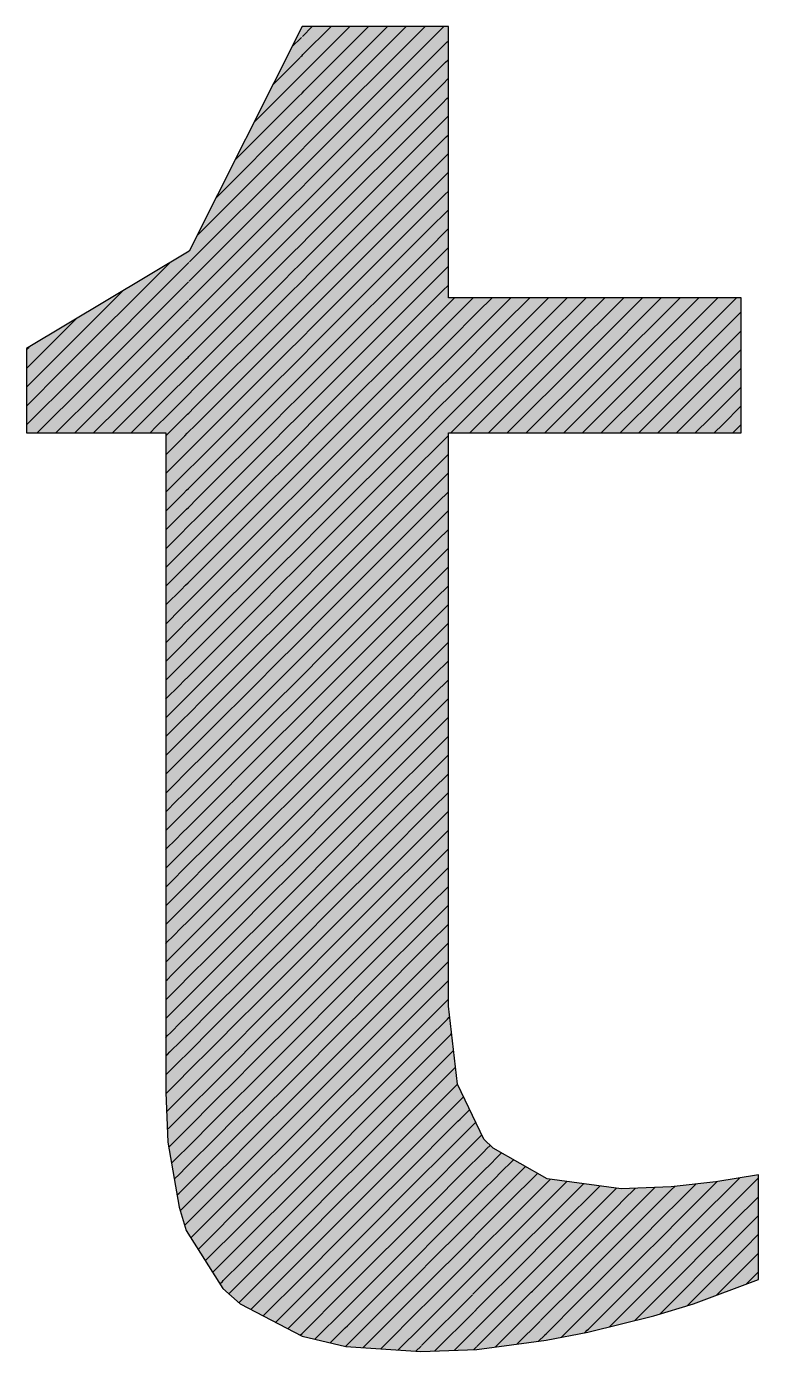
# Model space of a CAD drawing. Extents: x 0 to 13080, y 0 to 6750.
# Drawn here: x 12394.71 to 12415.36, y 1047.2 to 1084.59 of the extents above; entities that cross this region are included whole.
import ezdxf

# ---------------------------------------------------------------- set-up
doc = ezdxf.new("R2010")
doc.units = 0
doc.header["$MEASUREMENT"] = 0
doc.layers.add('MTH-CARIMBO-TXT1', color=1, linetype='CONTINUOUS')

msp = doc.modelspace()

# ---------------------------------------------------------------- linework, layer by layer
at = {"layer": 'MTH-CARIMBO-TXT1', "linetype": 'Continuous'}
for p, q in [((12402.491248, 1084.308202), (12402.769811, 1084.586765)), ((12402.50824, 1083.794865), (12403.300141, 1084.586765)), ((12402.525233, 1083.281527), (12403.830471, 1084.586765)), ((12402.542226, 1082.76819), (12404.360801, 1084.586765)), ((12402.559218, 1082.254853), (12404.891131, 1084.586765)), ((12402.576211, 1081.741515), (12405.421461, 1084.586765)), ((12402.593204, 1081.228178), (12405.951791, 1084.586765)), ((12402.610197, 1080.71484), (12406.482121, 1084.586765)), ((12402.191626, 1084.008581), (12402.462742, 1084.279697)), ((12402.627189, 1080.201503), (12406.577124, 1084.151438)), ((12406.577124, 1084.151438), (12406.602483, 1084.176797)), ((12401.656475, 1082.943099), (12402.427205, 1083.713829)), ((12402.4403, 1083.726924), (12402.482027, 1083.768651)), ((12402.482027, 1083.768651), (12402.50824, 1083.794865)), ((12402.644182, 1079.688166), (12406.532413, 1083.576397)), ((12406.532413, 1083.576397), (12406.59127, 1083.635254)), ((12406.59127, 1083.635254), (12406.610971, 1083.654955)), ((12402.413251, 1083.169546), (12402.482027, 1083.238321)), ((12402.482027, 1083.238321), (12402.525233, 1083.281527)), ((12401.121324, 1081.877618), (12402.391667, 1083.147961)), ((12402.391667, 1083.147961), (12402.413251, 1083.169546)), ((12402.661175, 1079.174828), (12406.487702, 1083.001356)), ((12406.487702, 1083.001356), (12406.580057, 1083.09371)), ((12406.580057, 1083.09371), (12406.610971, 1083.124625)), ((12400.586173, 1080.812137), (12402.356129, 1082.582094)), ((12402.356129, 1082.582094), (12402.386203, 1082.612167)), ((12402.386203, 1082.612167), (12402.482027, 1082.707991)), ((12402.482027, 1082.707991), (12402.542226, 1082.76819)), ((12406.442992, 1082.426315), (12406.568844, 1082.552167)), ((12406.568844, 1082.552167), (12406.610971, 1082.594295)), ((12402.359154, 1082.054788), (12402.482027, 1082.177661)), ((12402.482027, 1082.177661), (12402.559218, 1082.254853)), ((12402.678167, 1078.661491), (12406.442992, 1082.426315)), ((12406.557631, 1082.010624), (12406.610971, 1082.063965)), ((12400.051021, 1079.746655), (12402.320592, 1082.016226)), ((12402.320592, 1082.016226), (12402.359154, 1082.054788)), ((12402.482027, 1081.647331), (12402.576211, 1081.741515)), ((12402.69516, 1078.148153), (12406.398281, 1081.851275)), ((12406.398281, 1081.851275), (12406.557631, 1082.010624)), ((12399.51587, 1078.681174), (12402.285054, 1081.450358)), ((12402.285054, 1081.450358), (12402.332106, 1081.49741)), ((12402.332106, 1081.49741), (12402.482027, 1081.647331)), ((12406.353571, 1081.276234), (12406.546418, 1081.469081)), ((12406.546418, 1081.469081), (12406.610971, 1081.533635)), ((12402.305057, 1080.940031), (12402.482027, 1081.117001)), ((12402.482027, 1081.117001), (12402.593204, 1081.228178)), ((12402.712153, 1077.634816), (12406.353571, 1081.276234)), ((12406.535205, 1080.927538), (12406.610971, 1081.003305)), ((12399.309183, 1077.944157), (12402.249517, 1080.884491)), ((12402.249517, 1080.884491), (12402.305057, 1080.940031)), ((12402.278008, 1080.382652), (12402.482027, 1080.58667)), ((12402.482027, 1080.58667), (12402.610197, 1080.71484)), ((12402.729145, 1077.121479), (12406.30886, 1080.701193)), ((12406.30886, 1080.701193), (12406.535205, 1080.927538)), ((12399.325787, 1077.430431), (12402.213979, 1080.318623)), ((12402.213979, 1080.318623), (12402.278008, 1080.382652)), ((12402.482027, 1080.05634), (12402.627189, 1080.201503)), ((12406.264149, 1080.126152), (12406.523992, 1080.385995)), ((12406.523992, 1080.385995), (12406.610971, 1080.472975)), ((12402.178441, 1079.752755), (12402.25096, 1079.825274)), ((12402.25096, 1079.825274), (12402.482027, 1080.05634)), ((12402.746138, 1076.608141), (12406.264149, 1080.126152)), ((12406.219439, 1079.551112), (12406.512779, 1079.844452)), ((12406.512779, 1079.844452), (12406.610971, 1079.942644)), ((12399.342392, 1076.916705), (12402.178441, 1079.752755)), ((12402.223911, 1079.267895), (12402.482027, 1079.52601)), ((12402.482027, 1079.52601), (12402.644182, 1079.688166)), ((12402.763131, 1076.094804), (12406.219439, 1079.551112)), ((12399.358996, 1076.402979), (12402.142904, 1079.186888)), ((12402.142904, 1079.186888), (12402.223911, 1079.267895)), ((12402.482027, 1078.99568), (12402.661175, 1079.174828)), ((12406.174728, 1078.976071), (12406.501566, 1079.302909)), ((12406.501566, 1079.302909), (12406.610971, 1079.412314)), ((12402.107366, 1078.62102), (12402.196863, 1078.710516)), ((12402.196863, 1078.710516), (12402.482027, 1078.99568)), ((12402.780123, 1075.581466), (12406.174728, 1078.976071)), ((12406.130017, 1078.40103), (12406.490353, 1078.761366)), ((12406.490353, 1078.761366), (12406.610971, 1078.881984)), ((12399.3756, 1075.889254), (12402.107366, 1078.62102)), ((12402.169814, 1078.153137), (12402.482027, 1078.46535)), ((12402.482027, 1078.46535), (12402.678167, 1078.661491)), ((12402.797116, 1075.068129), (12406.130017, 1078.40103)), ((12406.479141, 1078.219823), (12406.610971, 1078.351654)), ((12399.392204, 1075.375528), (12402.071829, 1078.055152)), ((12402.071829, 1078.055152), (12402.169814, 1078.153137)), ((12402.482027, 1077.93502), (12402.69516, 1078.148153)), ((12406.085307, 1077.82599), (12406.479141, 1078.219823)), ((12395.72069, 1074.885994), (12398.762747, 1077.928051)), ((12396.050941, 1074.685915), (12399.252751, 1077.887725)), ((12399.252751, 1077.887725), (12399.291553, 1077.926527)), ((12402.036291, 1077.489285), (12402.142765, 1077.595759)), ((12402.142765, 1077.595759), (12402.482027, 1077.93502)), ((12402.482027, 1077.40469), (12402.712153, 1077.634816)), ((12402.814109, 1074.554792), (12406.085307, 1077.82599)), ((12406.040596, 1077.250949), (12406.467928, 1077.67828)), ((12406.467928, 1077.67828), (12406.610971, 1077.821324)), ((12396.381192, 1074.485836), (12399.174562, 1077.279206)), ((12399.174562, 1077.279206), (12399.278543, 1077.383187)), ((12399.296657, 1077.401301), (12399.325787, 1077.430431)), ((12399.408809, 1074.861802), (12402.036291, 1077.489285)), ((12402.115717, 1077.03838), (12402.482027, 1077.40469)), ((12402.831102, 1074.041454), (12406.040596, 1077.250949)), ((12406.456715, 1077.136737), (12406.610971, 1077.290994)), ((12395.390439, 1075.086073), (12397.436922, 1077.132556)), ((12399.096372, 1076.670686), (12399.265532, 1076.839846)), ((12399.265532, 1076.839846), (12399.284515, 1076.858828)), ((12399.295002, 1076.869315), (12399.342392, 1076.916705)), ((12399.425413, 1074.348076), (12402.000754, 1076.923417)), ((12402.000754, 1076.923417), (12402.115717, 1077.03838)), ((12402.088668, 1076.481001), (12402.482027, 1076.87436)), ((12402.482027, 1076.87436), (12402.729145, 1077.121479)), ((12405.995885, 1076.675908), (12406.456715, 1077.136737)), ((12406.610971, 1076.760664), (12406.727505, 1076.877197)), ((12406.727505, 1076.877197), (12406.781321, 1076.931013)), ((12407.090296, 1076.709659), (12407.311651, 1076.931013)), ((12407.453087, 1076.54212), (12407.841981, 1076.931013)), ((12407.815878, 1076.374581), (12408.372311, 1076.931013)), ((12408.178669, 1076.207042), (12408.902641, 1076.931013)), ((12408.541461, 1076.039503), (12409.432971, 1076.931013)), ((12408.904252, 1075.871964), (12409.963301, 1076.931013)), ((12409.267043, 1075.704425), (12410.493631, 1076.931013)), ((12409.629834, 1075.536886), (12411.023961, 1076.931013)), ((12409.992625, 1075.369347), (12411.554292, 1076.931013)), ((12410.355416, 1075.201808), (12412.084622, 1076.931013)), ((12410.718207, 1075.034269), (12412.614952, 1076.931013)), ((12411.080998, 1074.86673), (12413.145282, 1076.931013)), ((12411.44379, 1074.699191), (12413.675612, 1076.931013)), ((12411.806581, 1074.531652), (12414.205942, 1076.931013)), ((12412.169372, 1074.364113), (12414.736272, 1076.931013)), ((12396.711443, 1074.285757), (12399.096372, 1076.670686)), ((12401.965216, 1076.357549), (12402.088668, 1076.481001)), ((12402.482027, 1076.34403), (12402.746138, 1076.608141)), ((12402.848094, 1073.528117), (12405.995885, 1076.675908)), ((12405.951175, 1076.100867), (12406.445502, 1076.595194)), ((12406.445502, 1076.595194), (12406.610971, 1076.760664)), ((12406.610971, 1076.230334), (12407.090296, 1076.709659)), ((12406.610971, 1075.700004), (12407.453087, 1076.54212)), ((12412.532163, 1074.196574), (12414.868861, 1076.533272)), ((12395.060188, 1075.286152), (12396.111096, 1076.337061)), ((12399.018182, 1076.062166), (12399.252522, 1076.296506)), ((12399.252522, 1076.296506), (12399.278818, 1076.322802)), ((12399.293346, 1076.33733), (12399.358996, 1076.402979)), ((12399.442017, 1073.83435), (12401.965216, 1076.357549)), ((12402.06162, 1075.923623), (12402.482027, 1076.34403)), ((12402.482027, 1075.8137), (12402.763131, 1076.094804)), ((12402.865087, 1073.01478), (12405.951175, 1076.100867)), ((12406.434289, 1076.053651), (12406.610971, 1076.230334)), ((12406.610971, 1075.169674), (12407.815878, 1076.374581)), ((12406.610971, 1074.639344), (12408.178669, 1076.207042)), ((12397.041694, 1074.085678), (12399.018182, 1076.062166)), ((12398.939993, 1075.453646), (12399.239511, 1075.753165)), ((12399.239511, 1075.753165), (12399.273122, 1075.786775)), ((12399.273122, 1075.786775), (12399.291691, 1075.805344)), ((12399.291691, 1075.805344), (12399.3756, 1075.889254)), ((12399.458621, 1073.320625), (12401.929678, 1075.791682)), ((12401.929678, 1075.791682), (12402.06162, 1075.923623)), ((12402.034571, 1075.366244), (12402.482027, 1075.8137)), ((12405.906464, 1075.525827), (12406.434289, 1076.053651)), ((12406.610971, 1074.109013), (12408.541461, 1076.039503)), ((12406.610971, 1073.578683), (12408.904252, 1075.871964)), ((12412.894954, 1074.029035), (12414.868861, 1076.002942)), ((12394.711582, 1075.467876), (12394.729937, 1075.486232)), ((12394.729937, 1075.486232), (12394.785271, 1075.541566)), ((12397.371945, 1073.885599), (12398.939993, 1075.453646)), ((12399.290035, 1075.273359), (12399.392204, 1075.375528)), ((12401.894141, 1075.225814), (12402.034571, 1075.366244)), ((12402.482027, 1075.28337), (12402.780123, 1075.581466)), ((12402.88208, 1072.501442), (12405.906464, 1075.525827)), ((12405.861754, 1074.950786), (12406.423076, 1075.512108)), ((12406.423076, 1075.512108), (12406.610971, 1075.700004)), ((12406.680092, 1073.117474), (12409.267043, 1075.704425)), ((12407.210422, 1073.117474), (12409.629834, 1075.536886)), ((12407.740752, 1073.117474), (12409.992625, 1075.369347)), ((12413.257745, 1073.861496), (12414.868861, 1075.472612)), ((12394.711582, 1074.937546), (12395.060188, 1075.286152)), ((12394.711582, 1074.407216), (12395.390439, 1075.086073)), ((12398.861803, 1074.845127), (12399.226501, 1075.209824)), ((12399.226501, 1075.209824), (12399.267426, 1075.250749)), ((12399.267426, 1075.250749), (12399.290035, 1075.273359)), ((12399.475226, 1072.806899), (12401.894141, 1075.225814)), ((12402.007522, 1074.808865), (12402.482027, 1075.28337)), ((12402.482027, 1074.75304), (12402.797116, 1075.068129)), ((12405.817043, 1074.375745), (12406.411863, 1074.970565)), ((12406.411863, 1074.970565), (12406.610971, 1075.169674)), ((12408.271082, 1073.117474), (12410.355416, 1075.201808)), ((12408.801412, 1073.117474), (12410.718207, 1075.034269)), ((12394.711582, 1073.876886), (12395.72069, 1074.885994)), ((12394.711582, 1073.346556), (12396.050941, 1074.685915)), ((12397.702196, 1073.68552), (12398.861803, 1074.845126)), ((12398.783613, 1074.236607), (12399.213491, 1074.666484)), ((12399.213491, 1074.666484), (12399.261729, 1074.714723)), ((12399.261729, 1074.714723), (12399.288379, 1074.741373)), ((12399.288379, 1074.741373), (12399.408809, 1074.861802)), ((12399.49183, 1072.293173), (12401.858603, 1074.659946)), ((12401.858603, 1074.659946), (12402.007522, 1074.808865)), ((12401.980474, 1074.251487), (12402.482027, 1074.75304)), ((12402.899072, 1071.988105), (12405.861754, 1074.950786)), ((12406.40065, 1074.429022), (12406.610971, 1074.639344)), ((12409.331743, 1073.117474), (12411.080998, 1074.86673)), ((12409.862073, 1073.117474), (12411.44379, 1074.699191)), ((12413.620536, 1073.693957), (12414.868861, 1074.942282)), ((12395.01283, 1073.117474), (12396.381192, 1074.485836)), ((12395.54316, 1073.117474), (12396.711443, 1074.285757)), ((12398.032447, 1073.485441), (12398.783613, 1074.236607)), ((12399.286724, 1074.209387), (12399.425413, 1074.348076)), ((12401.823066, 1074.094079), (12401.980474, 1074.251487)), ((12401.953425, 1073.694108), (12402.482027, 1074.222709)), ((12402.482027, 1074.222709), (12402.814109, 1074.554792)), ((12402.916065, 1071.474767), (12405.817043, 1074.375745)), ((12405.772332, 1073.800705), (12406.40065, 1074.429022)), ((12410.392403, 1073.117474), (12411.806581, 1074.531652)), ((12410.922733, 1073.117474), (12412.169372, 1074.364113)), ((12413.983327, 1073.526418), (12414.868861, 1074.411952)), ((12396.07349, 1073.117474), (12397.041694, 1074.085678)), ((12396.60382, 1073.117474), (12397.371945, 1073.885599)), ((12398.705424, 1073.628087), (12399.20048, 1074.123143)), ((12399.20048, 1074.123143), (12399.256033, 1074.178696)), ((12399.256033, 1074.178696), (12399.286724, 1074.209387)), ((12399.508434, 1071.779447), (12401.823066, 1074.094079)), ((12402.482027, 1073.692379), (12402.831102, 1074.041454)), ((12405.727622, 1073.225664), (12406.389437, 1073.887479)), ((12406.389437, 1073.887479), (12406.610971, 1074.109014)), ((12411.453063, 1073.117474), (12412.532163, 1074.196574)), ((12411.983393, 1073.117474), (12412.894954, 1074.029035)), ((12412.513723, 1073.117474), (12413.257745, 1073.861496)), ((12414.346119, 1073.358879), (12414.868861, 1073.881622)), ((12397.134151, 1073.117474), (12397.702196, 1073.68552)), ((12397.664481, 1073.117474), (12398.032447, 1073.485441)), ((12398.362698, 1073.285362), (12398.705424, 1073.628087)), ((12398.640058, 1073.032391), (12399.18747, 1073.579803)), ((12399.18747, 1073.579803), (12399.250336, 1073.64267)), ((12399.250336, 1073.64267), (12399.285068, 1073.677402)), ((12399.285068, 1073.677402), (12399.442017, 1073.83435)), ((12399.525038, 1071.265721), (12401.787528, 1073.528211)), ((12401.787528, 1073.528211), (12401.953425, 1073.694108)), ((12401.926376, 1073.136729), (12402.482027, 1073.692379)), ((12402.482027, 1073.162049), (12402.848094, 1073.528117)), ((12402.933058, 1070.96143), (12405.772332, 1073.800705)), ((12406.378224, 1073.345936), (12406.610971, 1073.578683)), ((12413.044053, 1073.117474), (12413.620536, 1073.693957)), ((12413.574383, 1073.117474), (12413.983327, 1073.526418)), ((12398.194811, 1073.117474), (12398.362698, 1073.285362)), ((12399.174459, 1073.036462), (12399.24464, 1073.106643)), ((12399.24464, 1073.106643), (12399.283413, 1073.145416)), ((12399.283413, 1073.145416), (12399.458621, 1073.320625)), ((12401.75199, 1072.962343), (12401.926376, 1073.136729)), ((12401.899328, 1072.579351), (12402.482027, 1073.162049)), ((12402.95005, 1070.448093), (12405.727622, 1073.225664)), ((12405.682911, 1072.650623), (12406.378224, 1073.345936)), ((12414.104713, 1073.117474), (12414.346119, 1073.358879)), ((12414.635043, 1073.117474), (12414.70891, 1073.19134)), ((12414.70891, 1073.19134), (12414.868861, 1073.351292)), ((12398.641573, 1072.503576), (12399.174459, 1073.036462)), ((12399.281757, 1072.61343), (12399.475226, 1072.806899)), ((12399.541643, 1070.751995), (12401.75199, 1072.962343)), ((12402.482027, 1072.631719), (12402.865087, 1073.01478)), ((12405.6382, 1072.075582), (12406.367011, 1072.804393)), ((12406.367011, 1072.804393), (12406.610971, 1073.048353)), ((12398.643088, 1071.974761), (12399.161449, 1072.493122)), ((12399.161449, 1072.493122), (12399.238944, 1072.570617)), ((12399.238944, 1072.570617), (12399.281757, 1072.61343)), ((12399.558247, 1070.23827), (12401.716453, 1072.396476)), ((12401.716453, 1072.396476), (12401.899328, 1072.579351)), ((12401.872279, 1072.021972), (12402.482027, 1072.631719)), ((12402.482027, 1072.101389), (12402.88208, 1072.501442)), ((12402.967043, 1069.934755), (12405.682911, 1072.650623)), ((12406.355798, 1072.26285), (12406.610971, 1072.518023)), ((12399.148438, 1071.949781), (12399.233247, 1072.03459)), ((12399.233247, 1072.03459), (12399.280102, 1072.081445)), ((12399.280102, 1072.081445), (12399.49183, 1072.293173)), ((12401.680915, 1071.830608), (12401.872279, 1072.021972)), ((12401.845231, 1071.464593), (12402.482027, 1072.101389)), ((12402.482027, 1071.571059), (12402.899072, 1071.988105)), ((12402.984036, 1069.421418), (12405.6382, 1072.075582)), ((12405.59349, 1071.500542), (12406.355798, 1072.26285)), ((12406.344585, 1071.721307), (12406.610971, 1071.987693)), ((12398.644604, 1071.445947), (12399.148438, 1071.949781)), ((12399.278446, 1071.549459), (12399.508434, 1071.779447)), ((12399.574851, 1069.724544), (12401.680915, 1071.830608)), ((12405.548779, 1070.925501), (12406.344585, 1071.721307)), ((12398.646119, 1070.917132), (12399.135428, 1071.406441)), ((12399.135428, 1071.406441), (12399.227551, 1071.498564)), ((12399.227551, 1071.498564), (12399.278446, 1071.549459)), ((12399.276791, 1071.017473), (12399.525038, 1071.265721)), ((12399.591455, 1069.210818), (12401.645378, 1071.26474)), ((12401.645378, 1071.26474), (12401.845231, 1071.464593)), ((12401.818182, 1070.907214), (12402.482027, 1071.571059)), ((12402.482027, 1071.040729), (12402.916065, 1071.474767)), ((12403.001028, 1068.90808), (12405.59349, 1071.500542)), ((12406.333372, 1071.179764), (12406.610971, 1071.457363)), ((12398.647634, 1070.388317), (12399.122417, 1070.8631)), ((12399.122417, 1070.8631), (12399.221855, 1070.962538)), ((12399.221855, 1070.962538), (12399.276791, 1071.017473)), ((12401.60984, 1070.698873), (12401.818182, 1070.907214)), ((12401.791133, 1070.349836), (12402.482027, 1071.040729)), ((12402.482027, 1070.510399), (12402.933058, 1070.96143)), ((12403.018021, 1068.394743), (12405.548779, 1070.925501)), ((12405.504069, 1070.35046), (12406.333372, 1071.179764)), ((12406.322159, 1070.638221), (12406.610971, 1070.927033)), ((12399.216158, 1070.426511), (12399.275135, 1070.485488)), ((12399.275135, 1070.485488), (12399.541643, 1070.751995)), ((12399.60806, 1068.697092), (12401.60984, 1070.698873)), ((12401.764085, 1069.792457), (12402.482027, 1070.510399)), ((12405.459358, 1069.77542), (12406.322159, 1070.638221)), ((12398.649149, 1069.859502), (12399.109407, 1070.31976)), ((12399.109407, 1070.31976), (12399.216158, 1070.426511)), ((12399.273479, 1069.953502), (12399.558247, 1070.23827)), ((12399.624664, 1068.183366), (12401.574303, 1070.133005)), ((12401.574303, 1070.133005), (12401.791133, 1070.349836)), ((12402.482027, 1069.980069), (12402.95005, 1070.448093)), ((12403.035014, 1067.881406), (12405.504069, 1070.35046)), ((12406.310947, 1070.096678), (12406.610971, 1070.396703)), ((12398.650665, 1069.330687), (12399.096397, 1069.776419)), ((12399.096397, 1069.776419), (12399.210462, 1069.890485)), ((12399.210462, 1069.890485), (12399.273479, 1069.953502)), ((12401.538765, 1069.567137), (12401.764085, 1069.792457)), ((12401.737036, 1069.235078), (12402.482027, 1069.980069)), ((12402.482027, 1069.449739), (12402.967043, 1069.934755)), ((12403.052007, 1067.368068), (12405.459358, 1069.77542)), ((12405.414647, 1069.200379), (12406.310947, 1070.096678)), ((12406.299734, 1069.555135), (12406.610971, 1069.866373)), ((12399.083386, 1069.233079), (12399.204766, 1069.354458)), ((12399.204766, 1069.354458), (12399.271824, 1069.421516)), ((12399.271824, 1069.421516), (12399.574851, 1069.724544)), ((12399.641268, 1067.66964), (12401.538765, 1069.567137)), ((12401.709988, 1068.6777), (12402.482027, 1069.449739)), ((12402.482027, 1068.919409), (12402.984036, 1069.421418)), ((12405.369937, 1068.625338), (12406.299734, 1069.555135)), ((12398.65218, 1068.801872), (12399.083386, 1069.233079)), ((12399.270168, 1068.889531), (12399.591455, 1069.210818)), ((12399.657873, 1067.155915), (12401.503227, 1069.00127)), ((12401.503227, 1069.00127), (12401.737036, 1069.235078)), ((12403.068999, 1066.854731), (12405.414647, 1069.200379)), ((12405.325226, 1068.050297), (12406.288521, 1069.013592)), ((12406.288521, 1069.013592), (12406.610971, 1069.336043)), ((12398.653695, 1068.273057), (12399.070376, 1068.689738)), ((12399.070376, 1068.689738), (12399.199069, 1068.818432)), ((12399.199069, 1068.818432), (12399.270168, 1068.889531)), ((12399.268513, 1068.357545), (12399.60806, 1068.697092)), ((12401.46769, 1068.435402), (12401.709988, 1068.6777)), ((12401.682939, 1068.120321), (12402.482027, 1068.919409)), ((12402.482027, 1068.389078), (12403.001028, 1068.90808)), ((12403.085992, 1066.341393), (12405.369937, 1068.625338)), ((12406.277308, 1068.472049), (12406.610971, 1068.805713)), ((12399.057365, 1068.146398), (12399.193373, 1068.282405)), ((12399.193373, 1068.282405), (12399.268513, 1068.357545)), ((12399.674477, 1066.642189), (12401.46769, 1068.435402)), ((12401.65589, 1067.562942), (12402.482027, 1068.389078)), ((12402.482027, 1067.858748), (12403.018021, 1068.394743)), ((12405.280515, 1067.475257), (12406.277308, 1068.472049)), ((12406.266095, 1067.930506), (12406.610971, 1068.275383)), ((12398.65521, 1067.744243), (12399.057365, 1068.146398)), ((12399.266857, 1067.82556), (12399.624664, 1068.183366)), ((12399.691081, 1066.128463), (12401.432152, 1067.869534)), ((12401.432152, 1067.869534), (12401.682939, 1068.120321)), ((12401.628842, 1067.005564), (12402.482027, 1067.858748)), ((12402.482027, 1067.328418), (12403.035014, 1067.881406)), ((12403.102985, 1065.828056), (12405.325226, 1068.050297)), ((12405.235805, 1066.900216), (12406.266095, 1067.930506)), ((12398.639814, 1067.728847), (12398.65521, 1067.744243)), ((12398.656725, 1067.215428), (12399.044355, 1067.603057)), ((12399.044355, 1067.603057), (12399.187677, 1067.746379)), ((12399.187677, 1067.746379), (12399.266857, 1067.82556)), ((12399.265202, 1067.293574), (12399.641268, 1067.66964)), ((12401.396615, 1067.303667), (12401.65589, 1067.562942)), ((12406.254882, 1067.388963), (12406.610971, 1067.745052)), ((12398.639814, 1067.198516), (12398.656725, 1067.215428)), ((12399.031344, 1067.059717), (12399.18198, 1067.210353)), ((12399.18198, 1067.210353), (12399.265202, 1067.293574)), ((12399.263546, 1066.761588), (12399.657873, 1067.155915)), ((12399.707685, 1065.614737), (12401.396615, 1067.303667)), ((12401.601793, 1066.448185), (12402.482027, 1067.328418)), ((12402.482027, 1066.798088), (12403.052007, 1067.368068)), ((12403.119977, 1065.314719), (12405.280515, 1067.475257)), ((12405.191094, 1066.325175), (12406.254882, 1067.388963)), ((12406.243669, 1066.84742), (12406.610971, 1067.214722)), ((12398.658241, 1066.686613), (12399.031344, 1067.059717)), ((12399.176284, 1066.674326), (12399.263546, 1066.761588)), ((12399.72429, 1065.101011), (12401.361077, 1066.737799)), ((12401.361077, 1066.737799), (12401.628842, 1067.005564)), ((12401.574745, 1065.890806), (12402.482027, 1066.798088)), ((12402.482027, 1066.267758), (12403.068999, 1066.854731)), ((12403.13697, 1064.801381), (12405.235805, 1066.900216)), ((12405.146383, 1065.750134), (12406.243669, 1066.84742)), ((12398.639814, 1066.668186), (12398.658241, 1066.686613)), ((12398.659756, 1066.157798), (12399.018334, 1066.516376)), ((12399.018334, 1066.516376), (12399.176284, 1066.674326)), ((12399.261891, 1066.229603), (12399.674477, 1066.642189)), ((12401.325539, 1066.171931), (12401.601793, 1066.448185)), ((12406.232456, 1066.305877), (12406.610971, 1066.684392)), ((12398.639814, 1066.137856), (12398.659756, 1066.157798)), ((12399.005324, 1065.973036), (12399.170588, 1066.1383)), ((12399.170588, 1066.1383), (12399.261891, 1066.229603)), ((12399.260235, 1065.697617), (12399.691081, 1066.128463)), ((12399.740894, 1064.587286), (12401.325539, 1066.171931)), ((12401.547696, 1065.333428), (12402.482027, 1066.267758)), ((12402.482027, 1065.737428), (12403.085992, 1066.341393)), ((12403.153963, 1064.288044), (12405.191094, 1066.325175)), ((12405.101673, 1065.175094), (12406.232456, 1066.305877)), ((12406.221243, 1065.764334), (12406.610971, 1066.154062)), ((12398.639814, 1065.607526), (12398.661271, 1065.628983)), ((12398.661271, 1065.628983), (12399.005324, 1065.973036)), ((12399.164891, 1065.602273), (12399.260235, 1065.697617)), ((12399.258579, 1065.165631), (12399.707685, 1065.614737)), ((12401.290002, 1065.606063), (12401.574745, 1065.890806)), ((12401.520647, 1064.776049), (12402.482027, 1065.737428)), ((12402.482027, 1065.207098), (12403.102985, 1065.828056)), ((12403.170955, 1063.774706), (12405.146383, 1065.750134)), ((12405.056962, 1064.600053), (12406.221243, 1065.764334)), ((12406.21003, 1065.222791), (12406.610971, 1065.623732)), ((12398.662786, 1065.100168), (12398.992313, 1065.429695)), ((12398.992313, 1065.429695), (12399.164891, 1065.602273)), ((12399.757498, 1064.07356), (12401.290002, 1065.606063)), ((12401.254464, 1065.040196), (12401.547696, 1065.333428)), ((12402.482027, 1064.676768), (12403.119977, 1065.314719)), ((12398.639814, 1065.077196), (12398.662786, 1065.100168)), ((12398.664302, 1064.571353), (12398.979303, 1064.886355)), ((12398.979303, 1064.886355), (12399.159195, 1065.066247)), ((12399.159195, 1065.066247), (12399.258579, 1065.165631)), ((12399.256924, 1064.633646), (12399.72429, 1065.101011)), ((12399.774102, 1063.559834), (12401.254464, 1065.040196)), ((12401.493599, 1064.21867), (12402.482027, 1065.207098)), ((12403.187948, 1063.261369), (12405.101673, 1065.175094)), ((12405.012252, 1064.025012), (12406.21003, 1065.222791)), ((12406.198817, 1064.681248), (12406.610971, 1065.093402)), ((12398.639814, 1064.546866), (12398.664302, 1064.571353)), ((12398.966292, 1064.343014), (12399.153499, 1064.53022)), ((12399.153499, 1064.53022), (12399.256924, 1064.633646)), ((12399.255268, 1064.10166), (12399.740894, 1064.587286)), ((12401.218927, 1064.474328), (12401.520647, 1064.776049)), ((12401.46655, 1063.661291), (12402.482027, 1064.676768)), ((12402.482027, 1064.146438), (12403.13697, 1064.801381)), ((12403.204941, 1062.748032), (12405.056962, 1064.600053)), ((12404.967541, 1063.449972), (12406.198817, 1064.681248)), ((12406.187604, 1064.139705), (12406.610971, 1064.563072)), ((12398.665817, 1064.042539), (12398.966292, 1064.343014)), ((12399.790707, 1063.046108), (12401.218927, 1064.474328)), ((12401.183389, 1063.90846), (12401.493599, 1064.21867)), ((12401.439502, 1063.103913), (12402.482027, 1064.146438)), ((12402.482027, 1063.616108), (12403.153963, 1064.288044)), ((12404.92283, 1062.874931), (12406.187604, 1064.139705)), ((12398.639814, 1064.016536), (12398.665817, 1064.042539)), ((12398.667332, 1063.513724), (12398.953282, 1063.799674)), ((12398.953282, 1063.799674), (12399.147802, 1063.994194)), ((12399.147802, 1063.994194), (12399.255268, 1064.10166)), ((12399.253613, 1063.569674), (12399.757498, 1064.07356)), ((12399.807311, 1062.532382), (12401.183389, 1063.90846)), ((12402.482027, 1063.085778), (12403.170955, 1063.774706)), ((12403.221933, 1062.234694), (12405.012252, 1064.025012)), ((12406.176391, 1063.598162), (12406.610971, 1064.032742)), ((12398.639814, 1063.486206), (12398.667332, 1063.513724)), ((12398.940271, 1063.256333), (12399.142106, 1063.458167)), ((12399.142106, 1063.458167), (12399.253613, 1063.569674)), ((12399.251957, 1063.037689), (12399.774102, 1063.559834)), ((12401.147852, 1063.342593), (12401.46655, 1063.661291)), ((12401.412453, 1062.546534), (12402.482027, 1063.616108)), ((12403.238926, 1061.721357), (12404.967541, 1063.449972)), ((12404.87812, 1062.29989), (12406.176391, 1063.598162)), ((12406.165178, 1063.056619), (12406.610971, 1063.502412)), ((12398.668847, 1062.984909), (12398.940271, 1063.256333)), ((12399.136409, 1062.922141), (12399.251957, 1063.037689)), ((12399.250302, 1062.505703), (12399.790707, 1063.046108)), ((12399.823915, 1062.018656), (12401.147852, 1063.342593)), ((12401.112314, 1062.776725), (12401.439502, 1063.103913)), ((12401.385404, 1061.989155), (12402.482027, 1063.085778)), ((12402.482027, 1062.555448), (12403.187948, 1063.261369)), ((12404.833409, 1061.724849), (12406.165178, 1063.056619)), ((12398.639814, 1062.955876), (12398.668847, 1062.984909)), ((12398.670362, 1062.456094), (12398.927261, 1062.712993)), ((12398.927261, 1062.712993), (12399.136409, 1062.922141)), ((12399.840519, 1061.504931), (12401.112314, 1062.776725)), ((12402.482027, 1062.025117), (12403.204941, 1062.748032)), ((12403.255919, 1061.208019), (12404.92283, 1062.874931)), ((12406.153966, 1062.515076), (12406.610971, 1062.972082)), ((12398.639814, 1062.425546), (12398.670362, 1062.456094)), ((12398.914251, 1062.169652), (12399.130713, 1062.386115)), ((12399.130713, 1062.386115), (12399.250302, 1062.505703)), ((12399.248646, 1061.973717), (12399.807311, 1062.532382)), ((12401.076776, 1062.210857), (12401.412453, 1062.546534)), ((12401.358356, 1061.431777), (12402.482027, 1062.555448)), ((12403.272912, 1060.694682), (12404.87812, 1062.29989)), ((12404.788698, 1061.149809), (12406.153966, 1062.515076)), ((12406.142753, 1061.973533), (12406.610971, 1062.441752)), ((12398.639814, 1061.895216), (12398.671878, 1061.927279)), ((12398.671878, 1061.927279), (12398.914251, 1062.169652)), ((12399.125017, 1061.850088), (12399.248646, 1061.973717)), ((12399.246991, 1061.441732), (12399.823915, 1062.018656)), ((12399.857124, 1060.991205), (12401.076776, 1062.210857)), ((12401.041239, 1061.64499), (12401.385404, 1061.989155)), ((12401.331307, 1060.874398), (12402.482027, 1062.025117)), ((12402.482027, 1061.494787), (12403.221933, 1062.234694)), ((12404.743988, 1060.574768), (12406.142753, 1061.973533)), ((12406.13154, 1061.43199), (12406.610971, 1061.911422)), ((12398.673393, 1061.398464), (12398.90124, 1061.626311)), ((12398.90124, 1061.626311), (12399.125017, 1061.850088)), ((12399.245335, 1060.909746), (12399.840519, 1061.504931)), ((12399.873728, 1060.477479), (12401.041239, 1061.64499)), ((12402.482027, 1060.964457), (12403.238926, 1061.721357)), ((12403.289904, 1060.181345), (12404.833409, 1061.724849)), ((12398.639814, 1061.364885), (12398.673393, 1061.398464)), ((12398.88823, 1061.082971), (12399.11932, 1061.314062)), ((12399.11932, 1061.314062), (12399.246991, 1061.441732)), ((12401.005701, 1061.079122), (12401.358356, 1061.431777)), ((12401.304259, 1060.317019), (12402.482027, 1061.494787)), ((12402.482027, 1060.434127), (12403.255919, 1061.208019)), ((12403.306897, 1059.668007), (12404.788698, 1061.149809)), ((12404.699277, 1059.999727), (12406.13154, 1061.43199)), ((12406.120327, 1060.890447), (12406.610971, 1061.381091)), ((12398.639814, 1060.834555), (12398.674908, 1060.869649)), ((12398.674908, 1060.869649), (12398.88823, 1061.082971)), ((12398.875219, 1060.53963), (12399.113624, 1060.778035)), ((12399.113624, 1060.778035), (12399.245335, 1060.909746)), ((12399.243679, 1060.377761), (12399.857124, 1060.991205)), ((12399.890332, 1059.963753), (12401.005701, 1061.079122)), ((12400.970164, 1060.513254), (12401.331307, 1060.874398)), ((12401.27721, 1059.759641), (12402.482027, 1060.964457)), ((12404.654566, 1059.424687), (12406.120327, 1060.890447)), ((12406.109114, 1060.348904), (12406.610971, 1060.850761)), ((12398.676423, 1060.340835), (12398.875219, 1060.53963)), ((12399.107928, 1060.242009), (12399.243679, 1060.377761)), ((12399.242024, 1059.845775), (12399.873728, 1060.477479)), ((12399.906936, 1059.450027), (12400.970164, 1060.513254)), ((12401.250161, 1059.202262), (12402.482027, 1060.434127)), ((12402.482027, 1059.903797), (12403.272912, 1060.694682)), ((12403.32389, 1059.15467), (12404.743988, 1060.574768)), ((12398.639814, 1060.304225), (12398.676423, 1060.340835)), ((12398.862209, 1059.99629), (12399.107928, 1060.242009)), ((12400.934626, 1059.947387), (12401.304259, 1060.317019)), ((12402.482027, 1059.373467), (12403.289904, 1060.181345)), ((12404.609856, 1058.849646), (12406.109114, 1060.348904)), ((12406.097901, 1059.807361), (12406.610971, 1060.320431)), ((12398.639814, 1059.773895), (12398.677939, 1059.81202)), ((12398.677939, 1059.81202), (12398.862209, 1059.99629)), ((12398.849198, 1059.452949), (12399.102231, 1059.705982)), ((12399.102231, 1059.705982), (12399.242024, 1059.845775)), ((12399.240368, 1059.313789), (12399.890332, 1059.963753)), ((12399.923541, 1058.936301), (12400.934626, 1059.947387)), ((12400.899088, 1059.381519), (12401.27721, 1059.759641)), ((12401.223113, 1058.644883), (12402.482027, 1059.903797)), ((12402.482027, 1058.843137), (12403.306897, 1059.668007)), ((12403.340882, 1058.641333), (12404.699277, 1059.999727)), ((12404.565145, 1058.274605), (12406.097901, 1059.807361)), ((12406.086688, 1059.265818), (12406.610971, 1059.790101)), ((12398.639814, 1059.243565), (12398.679454, 1059.283205)), ((12398.679454, 1059.283205), (12398.849198, 1059.452949)), ((12399.096535, 1059.169956), (12399.240368, 1059.313789)), ((12399.238713, 1058.781804), (12399.906936, 1059.450027)), ((12399.940145, 1058.422576), (12400.899088, 1059.381519)), ((12401.196064, 1058.087505), (12402.482027, 1059.373467)), ((12403.357875, 1058.127995), (12404.654566, 1059.424687)), ((12404.520435, 1057.699564), (12406.086688, 1059.265818)), ((12406.075475, 1058.724275), (12406.610971, 1059.259771)), ((12398.680969, 1058.75439), (12398.836188, 1058.909609)), ((12398.836188, 1058.909609), (12399.096535, 1059.169956)), ((12399.237057, 1058.249818), (12399.923541, 1058.936301)), ((12400.863551, 1058.815651), (12401.250161, 1059.202262)), ((12402.482027, 1058.312807), (12403.32389, 1059.15467)), ((12398.639814, 1058.713235), (12398.680969, 1058.75439)), ((12398.823177, 1058.366268), (12399.090839, 1058.63393)), ((12399.090839, 1058.63393), (12399.238713, 1058.781804)), ((12399.956749, 1057.90885), (12400.863551, 1058.815651)), ((12400.828013, 1058.249784), (12401.223113, 1058.644883)), ((12401.169015, 1057.530126), (12402.482027, 1058.843137)), ((12402.482027, 1057.782477), (12403.340882, 1058.641333)), ((12403.374868, 1057.614658), (12404.609856, 1058.849646)), ((12404.475724, 1057.124524), (12406.075475, 1058.724275)), ((12406.064262, 1058.182732), (12406.610971, 1058.729441)), ((12398.639814, 1058.182905), (12398.682484, 1058.225575)), ((12398.682484, 1058.225575), (12398.823177, 1058.366268)), ((12399.085142, 1058.097903), (12399.237057, 1058.249818)), ((12399.235402, 1057.717832), (12399.940145, 1058.422576)), ((12399.973353, 1057.395124), (12400.828013, 1058.249784)), ((12401.141967, 1056.972747), (12402.482027, 1058.312807)), ((12403.39186, 1057.10132), (12404.565145, 1058.274605)), ((12404.431013, 1056.549483), (12406.064262, 1058.182732)), ((12406.053049, 1057.641189), (12406.610971, 1058.199111)), ((12398.684, 1057.69676), (12398.810167, 1057.822928)), ((12398.810167, 1057.822928), (12399.085142, 1058.097903)), ((12399.233746, 1057.185847), (12399.956749, 1057.90885)), ((12400.792476, 1057.683916), (12401.196064, 1058.087505)), ((12401.114918, 1056.415368), (12402.482027, 1057.782477)), ((12402.482027, 1057.252147), (12403.357875, 1058.127995)), ((12398.639814, 1057.652575), (12398.684, 1057.69676)), ((12398.797157, 1057.279587), (12399.079446, 1057.561877)), ((12399.079446, 1057.561877), (12399.235402, 1057.717832)), ((12399.23209, 1056.653861), (12399.973353, 1057.395124)), ((12399.989958, 1056.881398), (12400.792476, 1057.683916)), ((12400.756938, 1057.118048), (12401.169015, 1057.530126)), ((12402.482027, 1056.721817), (12403.374868, 1057.614658)), ((12403.408853, 1056.587983), (12404.520435, 1057.699564)), ((12404.386303, 1055.974442), (12406.053049, 1057.641189)), ((12406.041836, 1057.099646), (12406.610971, 1057.668781)), ((12398.639814, 1057.122245), (12398.685515, 1057.167945)), ((12398.685515, 1057.167945), (12398.797157, 1057.279587)), ((12398.784146, 1056.736247), (12399.07375, 1057.02585)), ((12399.07375, 1057.02585), (12399.233746, 1057.185847)), ((12400.006562, 1056.367672), (12400.756938, 1057.118048)), ((12401.08787, 1055.85799), (12402.482027, 1057.252147)), ((12402.482027, 1056.191487), (12403.39186, 1057.10132)), ((12403.425846, 1056.074646), (12404.475724, 1057.124524)), ((12404.341592, 1055.399402), (12406.041836, 1057.099646)), ((12406.030623, 1056.558103), (12406.610971, 1057.138451)), ((12398.639814, 1056.591915), (12398.68703, 1056.639131)), ((12398.68703, 1056.639131), (12398.784146, 1056.736247)), ((12399.068053, 1056.489824), (12399.23209, 1056.653861)), ((12399.230435, 1056.121875), (12399.989958, 1056.881398)), ((12400.721401, 1056.552181), (12401.141967, 1056.972747)), ((12401.060821, 1055.300611), (12402.482027, 1056.721817)), ((12398.771136, 1056.192906), (12399.068053, 1056.489824)), ((12399.228779, 1055.58989), (12400.006562, 1056.367672)), ((12400.023166, 1055.853947), (12400.721401, 1056.552181)), ((12400.685863, 1055.986313), (12401.114918, 1056.415368)), ((12402.482027, 1055.661156), (12403.408853, 1056.587983)), ((12403.442838, 1055.561308), (12404.431013, 1056.549483)), ((12404.296881, 1054.824361), (12406.030623, 1056.558103)), ((12406.01941, 1056.01656), (12406.581845, 1056.578994)), ((12406.581845, 1056.578994), (12406.636803, 1056.633952)), ((12398.639814, 1056.061585), (12398.688545, 1056.110316)), ((12398.688545, 1056.110316), (12398.771136, 1056.192906)), ((12398.758125, 1055.649566), (12399.062357, 1055.953797)), ((12399.062357, 1055.953797), (12399.230435, 1056.121875)), ((12400.039771, 1055.340221), (12400.685863, 1055.986313)), ((12401.033772, 1054.743232), (12402.482027, 1056.191487)), ((12402.482027, 1055.130826), (12403.425846, 1056.074646)), ((12403.459831, 1055.047971), (12404.386303, 1055.974442)), ((12404.252171, 1054.24932), (12406.01941, 1056.01656)), ((12406.008197, 1055.475017), (12406.536097, 1056.002917)), ((12406.536097, 1056.002917), (12406.677374, 1056.144194)), ((12406.677374, 1056.144194), (12406.701807, 1056.168626)), ((12398.639814, 1055.531255), (12398.69006, 1055.581501)), ((12398.69006, 1055.581501), (12398.758125, 1055.649566)), ((12399.056661, 1055.417771), (12399.228779, 1055.58989)), ((12399.227124, 1055.057904), (12400.023166, 1055.853947)), ((12400.650325, 1055.420445), (12401.08787, 1055.85799)), ((12401.006724, 1054.185854), (12402.482027, 1055.661156)), ((12402.482027, 1054.600496), (12403.442838, 1055.561308)), ((12406.49035, 1055.426839), (12406.717946, 1055.654435)), ((12406.717946, 1055.654435), (12406.757306, 1055.693796)), ((12398.745115, 1055.106225), (12399.056661, 1055.417771)), ((12399.225468, 1054.525918), (12400.039771, 1055.340221)), ((12400.056375, 1054.826495), (12400.650325, 1055.420445)), ((12400.614788, 1054.854578), (12401.060821, 1055.300611)), ((12403.476824, 1054.534633), (12404.341592, 1055.399402)), ((12404.20746, 1053.674279), (12406.008197, 1055.475017)), ((12405.996984, 1054.933474), (12406.49035, 1055.426839)), ((12406.444603, 1054.850762), (12406.758518, 1055.164677)), ((12406.758518, 1055.164677), (12406.812806, 1055.218965)), ((12398.639814, 1055.000924), (12398.691576, 1055.052686)), ((12398.691576, 1055.052686), (12398.745115, 1055.106225)), ((12398.732104, 1054.562885), (12399.050964, 1054.881745)), ((12399.050964, 1054.881745), (12399.227124, 1055.057904)), ((12399.223813, 1053.993933), (12400.056375, 1054.826495)), ((12400.072979, 1054.312769), (12400.614788, 1054.854578)), ((12400.979675, 1053.628475), (12402.482027, 1055.130826)), ((12402.482027, 1054.070166), (12403.459831, 1055.047971)), ((12403.493817, 1054.021296), (12404.296881, 1054.824361)), ((12404.16275, 1053.099239), (12405.996984, 1054.933474)), ((12405.985772, 1054.391931), (12406.444603, 1054.850762)), ((12398.641303, 1054.472083), (12398.693091, 1054.523871)), ((12398.693091, 1054.523871), (12398.732104, 1054.562885)), ((12399.045268, 1054.345718), (12399.225468, 1054.525918)), ((12400.57925, 1054.28871), (12401.033772, 1054.743232)), ((12400.952627, 1053.071096), (12402.482027, 1054.600496)), ((12402.482027, 1053.539836), (12403.476824, 1054.534633)), ((12406.398855, 1054.274684), (12406.79909, 1054.674919)), ((12406.79909, 1054.674919), (12406.868306, 1054.744135)), ((12398.719094, 1054.019544), (12399.045268, 1054.345718)), ((12399.222157, 1053.461947), (12400.072979, 1054.312769)), ((12400.089583, 1053.799043), (12400.57925, 1054.28871)), ((12400.543713, 1053.722842), (12401.006724, 1054.185854)), ((12400.925578, 1052.513718), (12402.482027, 1054.070166)), ((12402.482027, 1053.009506), (12403.493817, 1054.021296)), ((12403.510809, 1053.507959), (12404.252171, 1054.24932)), ((12404.118039, 1052.524198), (12405.985772, 1054.391931)), ((12405.974559, 1053.850388), (12406.398855, 1054.274684)), ((12406.353108, 1053.698607), (12406.839661, 1054.18516)), ((12406.839661, 1054.18516), (12406.904547, 1054.250046)), ((12406.904547, 1054.250046), (12407.039137, 1054.384636)), ((12406.940534, 1053.755703), (12407.211495, 1054.026663)), ((12398.6621, 1053.96255), (12398.694606, 1053.995056)), ((12398.694606, 1053.995056), (12398.719094, 1054.019544)), ((12398.706084, 1053.476204), (12399.039572, 1053.809692)), ((12399.039572, 1053.809692), (12399.223813, 1053.993933)), ((12399.220502, 1052.929962), (12400.089583, 1053.799043)), ((12400.106188, 1053.285317), (12400.543713, 1053.722842)), ((12403.527802, 1052.994621), (12404.20746, 1053.674279)), ((12404.073328, 1051.949157), (12405.974559, 1053.850388)), ((12405.963346, 1053.308845), (12406.353108, 1053.698607)), ((12406.307361, 1053.12253), (12406.880233, 1053.695402)), ((12406.880233, 1053.695402), (12406.940534, 1053.755703)), ((12406.976521, 1053.261359), (12407.383852, 1053.668691)), ((12398.721597, 1052.961387), (12399.033875, 1053.273665)), ((12399.033875, 1053.273665), (12399.222157, 1053.461947)), ((12399.218846, 1052.397976), (12400.106188, 1053.285317)), ((12400.508175, 1053.156975), (12400.979675, 1053.628475)), ((12400.898529, 1051.956339), (12402.482027, 1053.539836)), ((12402.482027, 1052.479176), (12403.510809, 1053.507959)), ((12404.028618, 1051.374117), (12405.963346, 1053.308845)), ((12407.012507, 1052.767016), (12407.556209, 1053.310718)), ((12399.028179, 1052.737639), (12399.220502, 1052.929962)), ((12400.122792, 1052.771592), (12400.508175, 1053.156975)), ((12400.472637, 1052.591107), (12400.952627, 1053.071096)), ((12400.871481, 1051.39896), (12402.482027, 1053.009506)), ((12402.482027, 1051.948846), (12403.527802, 1052.994621)), ((12403.544795, 1052.481284), (12404.16275, 1053.099239)), ((12405.952133, 1052.767302), (12406.307361, 1053.12253)), ((12406.261613, 1052.546452), (12406.920805, 1053.205643)), ((12406.920805, 1053.205643), (12406.976521, 1053.261359)), ((12407.602254, 1052.826432), (12407.697171, 1052.92135)), ((12407.697171, 1052.92135), (12407.789968, 1053.014147)), ((12398.799379, 1052.508838), (12399.028179, 1052.737639)), ((12399.21719, 1051.86599), (12400.122792, 1052.771592)), ((12400.139396, 1052.257866), (12400.472637, 1052.591107)), ((12403.983907, 1050.799076), (12405.952133, 1052.767302)), ((12405.94092, 1052.225759), (12406.261613, 1052.546452)), ((12406.215866, 1051.970375), (12406.961376, 1052.715885)), ((12406.961376, 1052.715885), (12407.012507, 1052.767016)), ((12407.048494, 1052.272673), (12407.602254, 1052.826432)), ((12407.822075, 1052.515924), (12407.951366, 1052.645214)), ((12407.951366, 1052.645214), (12408.105717, 1052.799565)), ((12408.065794, 1052.229312), (12408.444361, 1052.60788)), ((12398.87716, 1052.05629), (12399.022483, 1052.201612)), ((12399.022483, 1052.201612), (12399.218846, 1052.397976)), ((12399.215535, 1051.334005), (12400.139396, 1052.257866)), ((12400.4371, 1052.025239), (12400.925578, 1052.513718)), ((12400.844432, 1050.841581), (12402.482027, 1052.479176)), ((12402.482027, 1051.418516), (12403.544795, 1052.481284)), ((12403.561787, 1051.967946), (12404.118039, 1052.524198)), ((12403.939196, 1050.224035), (12405.94092, 1052.225759)), ((12406.170119, 1051.394297), (12407.001948, 1052.226127)), ((12407.001948, 1052.226127), (12407.048494, 1052.272673)), ((12407.084481, 1051.778329), (12407.583692, 1052.277541)), ((12407.583692, 1052.277541), (12407.822075, 1052.515924)), ((12407.946979, 1052.110498), (12408.065794, 1052.229312)), ((12408.180222, 1051.81341), (12408.783006, 1052.416194)), ((12408.29465, 1051.397508), (12409.12165, 1052.224509)), ((12399.016786, 1051.665586), (12399.21719, 1051.86599)), ((12400.156, 1051.74414), (12400.4371, 1052.025239)), ((12400.401562, 1051.459372), (12400.898529, 1051.956339)), ((12400.817384, 1050.284203), (12402.482027, 1051.948846)), ((12402.482027, 1050.888186), (12403.561787, 1051.967946)), ((12403.57878, 1051.454609), (12404.073328, 1051.949157)), ((12405.929707, 1051.684216), (12406.215866, 1051.970375)), ((12407.04252, 1051.736368), (12407.084481, 1051.778329)), ((12407.565131, 1051.728649), (12407.946979, 1052.110498)), ((12408.071883, 1051.705071), (12408.180222, 1051.81341)), ((12408.409078, 1050.981606), (12409.3916, 1051.964128)), ((12409.3916, 1051.964128), (12409.414583, 1051.987111)), ((12409.414583, 1051.987111), (12409.485963, 1052.058491)), ((12409.525647, 1051.567845), (12409.952398, 1051.994596)), ((12409.636711, 1051.148579), (12410.418833, 1051.930701)), ((12409.747774, 1050.729312), (12410.885268, 1051.866805)), ((12409.858838, 1050.310046), (12411.351703, 1051.80291)), ((12411.562525, 1051.483402), (12411.879813, 1051.80069)), ((12411.670618, 1051.061165), (12412.43271, 1051.823258)), ((12412.905072, 1051.765289), (12412.993429, 1051.853646)), ((12412.990234, 1051.320122), (12413.59175, 1051.921637)), ((12413.075397, 1050.874954), (12414.144461, 1051.944018)), ((12414.144461, 1051.944018), (12414.162292, 1051.961849)), ((12414.162292, 1051.961849), (12414.192492, 1051.992049)), ((12414.323697, 1051.592924), (12414.828888, 1052.098115)), ((12414.485102, 1051.223999), (12415.356306, 1052.095203)), ((12398.954942, 1051.603742), (12399.016786, 1051.665586)), ((12399.213879, 1050.802019), (12400.156, 1051.74414)), ((12400.172605, 1051.230414), (12400.401562, 1051.459372)), ((12400.790335, 1049.726824), (12402.482027, 1051.418516)), ((12402.482027, 1050.357856), (12403.57878, 1051.454609)), ((12403.894486, 1049.648994), (12405.929707, 1051.684216)), ((12406.124371, 1050.81822), (12407.04252, 1051.736368)), ((12407.120467, 1051.283986), (12407.565131, 1051.728649)), ((12407.546569, 1051.179758), (12408.071883, 1051.705071)), ((12408.523506, 1050.565704), (12409.388244, 1051.430442)), ((12409.388244, 1051.430442), (12409.525647, 1051.567845)), ((12411.36983, 1051.290708), (12411.562525, 1051.483402)), ((12411.77871, 1050.638928), (12412.876296, 1051.736514)), ((12412.876296, 1051.736514), (12412.905072, 1051.765289)), ((12414.025407, 1051.294634), (12414.323697, 1051.592924)), ((12414.646507, 1050.855074), (12415.356306, 1051.564873)), ((12399.044635, 1051.163105), (12399.215535, 1051.334005)), ((12399.34408, 1050.401889), (12400.172605, 1051.230414)), ((12400.366025, 1050.893504), (12400.871481, 1051.39896)), ((12403.595773, 1050.941272), (12404.028618, 1051.374117)), ((12403.849775, 1049.073954), (12405.918494, 1051.142673)), ((12405.918494, 1051.142673), (12406.170119, 1051.394297)), ((12406.078624, 1050.242143), (12407.083091, 1051.24661)), ((12407.083091, 1051.24661), (12407.120467, 1051.283986)), ((12407.156454, 1050.789642), (12407.546569, 1051.179758)), ((12407.528008, 1050.630866), (12408.196787, 1051.299645)), ((12408.196787, 1051.299645), (12408.29465, 1051.397508)), ((12409.384887, 1050.896755), (12409.636711, 1051.148579)), ((12409.969902, 1049.89078), (12411.36983, 1051.290708)), ((12411.207785, 1050.598332), (12411.670618, 1051.061165)), ((12411.886803, 1050.21669), (12412.794336, 1051.124223)), ((12412.794336, 1051.124223), (12412.990234, 1051.320122)), ((12413.160559, 1050.429786), (12414.025407, 1051.294634)), ((12413.906353, 1050.645251), (12414.485102, 1051.223999)), ((12414.807911, 1050.486148), (12415.356306, 1051.034543)), ((12399.168379, 1050.756518), (12399.213879, 1050.802019)), ((12399.549369, 1050.076848), (12400.189209, 1050.716688)), ((12400.189209, 1050.716688), (12400.366025, 1050.893504)), ((12400.330487, 1050.327636), (12400.844432, 1050.841581)), ((12400.763286, 1049.169445), (12402.482027, 1050.888186)), ((12402.482027, 1049.827525), (12403.595773, 1050.941272)), ((12403.612765, 1050.427934), (12403.983907, 1050.799076)), ((12405.907281, 1050.60113), (12406.124371, 1050.81822)), ((12406.032877, 1049.666065), (12407.123663, 1050.756851)), ((12407.123663, 1050.756851), (12407.156454, 1050.789642)), ((12407.509446, 1050.081974), (12408.321691, 1050.894219)), ((12408.321691, 1050.894219), (12408.409078, 1050.981606)), ((12408.637934, 1050.149802), (12409.384887, 1050.896755)), ((12409.381531, 1050.363069), (12409.747774, 1050.729312)), ((12412.712376, 1050.511933), (12413.075397, 1050.874954)), ((12413.7873, 1049.995867), (12414.646507, 1050.855074)), ((12400.205813, 1050.202962), (12400.330487, 1050.327636)), ((12400.29495, 1049.761769), (12400.817384, 1050.284203)), ((12400.736238, 1048.612067), (12402.482027, 1050.357856)), ((12402.482027, 1049.297195), (12403.612765, 1050.427934)), ((12403.805064, 1048.498913), (12405.907281, 1050.60113)), ((12407.164235, 1050.267093), (12407.192441, 1050.295299)), ((12407.192441, 1050.295299), (12407.528008, 1050.630866)), ((12407.490885, 1049.533083), (12408.446595, 1050.488793)), ((12408.446595, 1050.488793), (12408.523506, 1050.565704)), ((12408.752362, 1049.7339), (12409.381531, 1050.363069)), ((12409.378174, 1049.829382), (12409.858838, 1050.310046)), ((12410.080966, 1049.471514), (12411.207785, 1050.598332)), ((12411.045739, 1049.905957), (12411.77871, 1050.638928)), ((12411.994896, 1049.794453), (12412.712376, 1050.511933)), ((12412.630416, 1049.899643), (12413.160559, 1050.429786)), ((12413.245722, 1049.984619), (12413.906353, 1050.645251)), ((12413.668246, 1049.346483), (12414.807911, 1050.486148)), ((12414.969316, 1050.117223), (12415.356306, 1050.504213)), ((12399.754658, 1049.751807), (12400.205813, 1050.202962)), ((12402.482027, 1048.766865), (12403.629758, 1049.914597)), ((12403.629758, 1049.914597), (12403.939196, 1050.224035)), ((12403.760354, 1047.923872), (12405.896068, 1050.059586)), ((12405.896068, 1050.059586), (12406.078624, 1050.242143)), ((12405.98713, 1049.089988), (12407.164235, 1050.267093)), ((12407.228427, 1049.800956), (12407.509446, 1050.081974)), ((12407.472323, 1048.984191), (12408.571499, 1050.083367)), ((12408.571499, 1050.083367), (12408.637934, 1050.149802)), ((12410.883694, 1049.213581), (12411.886803, 1050.21669)), ((12412.548456, 1049.287353), (12413.245722, 1049.984619)), ((12413.330884, 1049.539451), (12413.7873, 1049.995867)), ((12413.549192, 1048.697099), (12414.969316, 1050.117223)), ((12415.130721, 1049.748298), (12415.356306, 1049.973883)), ((12399.959947, 1049.426766), (12400.222417, 1049.689237)), ((12400.222417, 1049.689237), (12400.29495, 1049.761769)), ((12400.259412, 1049.195901), (12400.790335, 1049.726824)), ((12401.038655, 1048.384154), (12402.482027, 1049.827525)), ((12403.646751, 1049.401259), (12403.894486, 1049.648994)), ((12405.884855, 1049.518043), (12406.032877, 1049.666065)), ((12405.941382, 1048.51391), (12407.204807, 1049.777335)), ((12407.204807, 1049.777335), (12407.228427, 1049.800956)), ((12407.453762, 1048.435299), (12408.696403, 1049.677941)), ((12408.696403, 1049.677941), (12408.752362, 1049.7339)), ((12408.86679, 1049.317998), (12409.378174, 1049.829382)), ((12409.374818, 1049.295695), (12409.969902, 1049.89078)), ((12410.19203, 1049.052248), (12411.045739, 1049.905957)), ((12410.721649, 1048.521206), (12411.994896, 1049.794453)), ((12412.102989, 1049.372216), (12412.630416, 1049.899643)), ((12412.466496, 1048.675063), (12413.330884, 1049.539451)), ((12414.170375, 1048.787951), (12415.130721, 1049.748298)), ((12400.165236, 1049.101725), (12400.239022, 1049.175511)), ((12400.239022, 1049.175511), (12400.259412, 1049.195901)), ((12400.417078, 1048.823237), (12400.763286, 1049.169445)), ((12401.386506, 1048.201674), (12402.482027, 1049.297195)), ((12402.482027, 1048.236535), (12403.646751, 1049.401259)), ((12403.715643, 1047.348831), (12405.884855, 1049.518043)), ((12405.895635, 1047.937833), (12407.245378, 1049.287576)), ((12407.245378, 1049.287576), (12407.264414, 1049.306612)), ((12407.264414, 1049.306612), (12407.490885, 1049.533083)), ((12407.4352, 1047.886408), (12408.821307, 1049.272515)), ((12408.821307, 1049.272515), (12408.86679, 1049.317998)), ((12408.981218, 1048.902096), (12409.374818, 1049.295695)), ((12409.371461, 1048.762009), (12410.080966, 1049.471514)), ((12410.303094, 1048.632981), (12410.883694, 1049.213581)), ((12410.559603, 1047.828831), (12412.102989, 1049.372216)), ((12412.211081, 1048.949978), (12412.548456, 1049.287353)), ((12413.416047, 1049.094284), (12413.668246, 1049.346483)), ((12415.018903, 1049.106149), (12415.292126, 1049.379373)), ((12415.292126, 1049.379373), (12415.356306, 1049.443552)), ((12402.482027, 1047.706205), (12403.663743, 1048.887922)), ((12403.663743, 1048.887922), (12403.849775, 1049.073954)), ((12404.20432, 1047.307179), (12405.873642, 1048.9765)), ((12405.849888, 1047.361755), (12407.28595, 1048.797818)), ((12405.873642, 1048.9765), (12405.98713, 1049.089988)), ((12407.300401, 1048.812269), (12407.472323, 1048.984191)), ((12407.416638, 1047.337516), (12408.946211, 1048.867089)), ((12408.946211, 1048.867089), (12408.981218, 1048.902096)), ((12409.368105, 1048.228322), (12410.19203, 1049.052248)), ((12411.154139, 1047.893037), (12412.211081, 1048.949978)), ((12412.575198, 1048.253435), (12413.416047, 1049.094284)), ((12400.698816, 1048.574645), (12400.736238, 1048.612067)), ((12401.734356, 1048.019195), (12402.482027, 1048.766865)), ((12403.680736, 1048.374585), (12403.805064, 1048.498913)), ((12404.701085, 1047.273613), (12405.862429, 1048.434957)), ((12405.862429, 1048.434957), (12405.941382, 1048.51391)), ((12407.336387, 1048.317925), (12407.453762, 1048.435299)), ((12407.932297, 1047.322845), (12409.071115, 1048.461663)), ((12409.071115, 1048.461663), (12409.095647, 1048.486194)), ((12409.095647, 1048.486194), (12409.371461, 1048.762009)), ((12409.364748, 1047.694636), (12410.303094, 1048.632981)), ((12410.414158, 1048.213715), (12410.721649, 1048.521206)), ((12411.857638, 1048.066206), (12412.319174, 1048.527741)), ((12412.319174, 1048.527741), (12412.466496, 1048.675063)), ((12413.34123, 1048.489137), (12413.501209, 1048.649116)), ((12413.501209, 1048.649116), (12413.549192, 1048.697099)), ((12402.082207, 1047.836716), (12402.482027, 1048.236535)), ((12402.848013, 1047.541862), (12403.680736, 1048.374585)), ((12406.229623, 1047.211161), (12407.326522, 1048.30806)), ((12408.543525, 1047.403742), (12409.196019, 1048.056237)), ((12409.210075, 1048.070292), (12409.368105, 1048.228322)), ((12409.797361, 1047.596918), (12410.414158, 1048.213715)), ((12402.430058, 1047.654237), (12402.482027, 1047.706205)), ((12403.278281, 1047.441799), (12403.697729, 1047.861247)), ((12403.697729, 1047.861247), (12403.760354, 1047.923872)), ((12405.19785, 1047.240048), (12405.851216, 1047.893414)), ((12405.851216, 1047.893414), (12405.895635, 1047.937833)), ((12406.779966, 1047.231174), (12407.367093, 1047.818301)), ((12407.372374, 1047.823582), (12407.4352, 1047.886408)), ((12409.324503, 1047.65439), (12409.364748, 1047.694636)), ((12410.456255, 1047.725483), (12410.525222, 1047.794449)), ((12410.525222, 1047.794449), (12410.559603, 1047.828831)), ((12405.694615, 1047.206483), (12405.840003, 1047.351871)), ((12407.330308, 1047.251186), (12407.407665, 1047.328543)), ((12409.154753, 1047.48464), (12409.320923, 1047.650811))]:
    msp.add_line(p, q, dxfattribs=at)
msp.add_lwpolyline([(12398.639814, 1073.117474), (12398.639814, 1054.508549), (12398.697161, 1053.103561), (12399.012566, 1051.268475), (12399.213279, 1050.60899), (12400.245515, 1048.974617), (12400.73296, 1048.544518), (12402.482027, 1047.626975), (12403.714975, 1047.340243), (12405.836794, 1047.196876), (12407.413822, 1047.254223), (12409.363601, 1047.512282), (12410.539204, 1047.741668), (12412.402963, 1048.200439), (12413.521219, 1048.544518), (12415.356306, 1049.232676), (12415.356306, 1052.186018), (12414.15203, 1051.985305), (12412.890408, 1051.841939), (12411.48542, 1051.784593), (12409.392274, 1052.071325), (12407.872593, 1052.931522), (12407.614534, 1053.189581), (12406.86903, 1054.737935), (12406.610971, 1056.945774), (12406.610971, 1073.117474), (12414.868861, 1073.117474), (12414.868861, 1076.931013), (12406.610971, 1076.931013), (12406.610971, 1084.586765), (12402.482027, 1084.586765), (12399.299298, 1078.249982), (12394.711582, 1075.497352), (12394.711582, 1073.117474), (12398.639814, 1073.117474)], dxfattribs=at)
for points in [[(12402.482027, 1084.586765), (12399.299298, 1078.249982), (12400.245515, 1048.974617)], [(12402.482027, 1084.586765), (12400.245515, 1048.974617), (12400.73296, 1048.544518)], [(12402.482027, 1084.586765), (12400.73296, 1048.544518), (12402.482027, 1047.626975)], [(12406.610971, 1084.586765), (12402.482027, 1084.586765), (12403.714975, 1047.340243)], [(12402.482027, 1084.586765), (12402.482027, 1047.626975), (12403.714975, 1047.340243)], [(12406.610971, 1084.586765), (12403.714975, 1047.340243), (12405.836794, 1047.196876)], [(12406.610971, 1084.586765), (12405.836794, 1047.196876), (12406.610971, 1056.945774)], [(12406.610971, 1084.586765), (12406.610971, 1056.945774), (12406.610971, 1073.117474)], [(12406.610971, 1084.586765), (12406.610971, 1073.117474), (12406.610971, 1076.931013)], [(12399.299298, 1078.249982), (12394.711582, 1075.497352), (12398.639814, 1073.117474)], [(12399.299298, 1078.249982), (12398.639814, 1073.117474), (12398.697161, 1053.103561)], [(12399.299298, 1078.249982), (12398.697161, 1053.103561), (12399.012566, 1051.268475)], [(12399.299298, 1078.249982), (12399.012566, 1051.268475), (12399.213279, 1050.60899)], [(12399.299298, 1078.249982), (12399.213279, 1050.60899), (12400.245515, 1048.974617)], [(12406.610971, 1076.931013), (12406.610971, 1073.117474), (12414.868861, 1073.117474)], [(12406.610971, 1076.931013), (12414.868861, 1073.117474), (12414.868861, 1076.931013)], [(12394.711582, 1075.497352), (12394.711582, 1073.117474), (12398.639814, 1073.117474)], [(12398.639814, 1073.117474), (12398.639814, 1054.508549), (12398.697161, 1053.103561)], [(12405.836794, 1047.196876), (12407.413822, 1047.254223), (12406.610971, 1056.945774)], [(12407.413822, 1047.254223), (12406.86903, 1054.737935), (12406.610971, 1056.945774)], [(12406.86903, 1054.737935), (12407.413822, 1047.254223), (12407.614534, 1053.189581)], [(12407.413822, 1047.254223), (12409.363601, 1047.512282), (12407.614534, 1053.189581)], [(12409.363601, 1047.512282), (12407.872593, 1052.931522), (12407.614534, 1053.189581)], [(12407.872593, 1052.931522), (12409.363601, 1047.512282), (12409.392274, 1052.071325)], [(12414.15203, 1051.985305), (12415.356306, 1049.232676), (12415.356306, 1052.186018)], [(12409.363601, 1047.512282), (12410.539204, 1047.741668), (12409.392274, 1052.071325)], [(12409.392274, 1052.071325), (12410.539204, 1047.741668), (12411.48542, 1051.784593)], [(12410.539204, 1047.741668), (12412.402963, 1048.200439), (12411.48542, 1051.784593)], [(12411.48542, 1051.784593), (12412.402963, 1048.200439), (12412.890408, 1051.841939)], [(12412.402963, 1048.200439), (12413.521219, 1048.544518), (12412.890408, 1051.841939)], [(12412.890408, 1051.841939), (12413.521219, 1048.544518), (12414.15203, 1051.985305)], [(12413.521219, 1048.544518), (12415.356306, 1049.232676), (12414.15203, 1051.985305)]]:
    msp.add_solid(points, dxfattribs=at)

doc.saveas('drawing.dxf')
